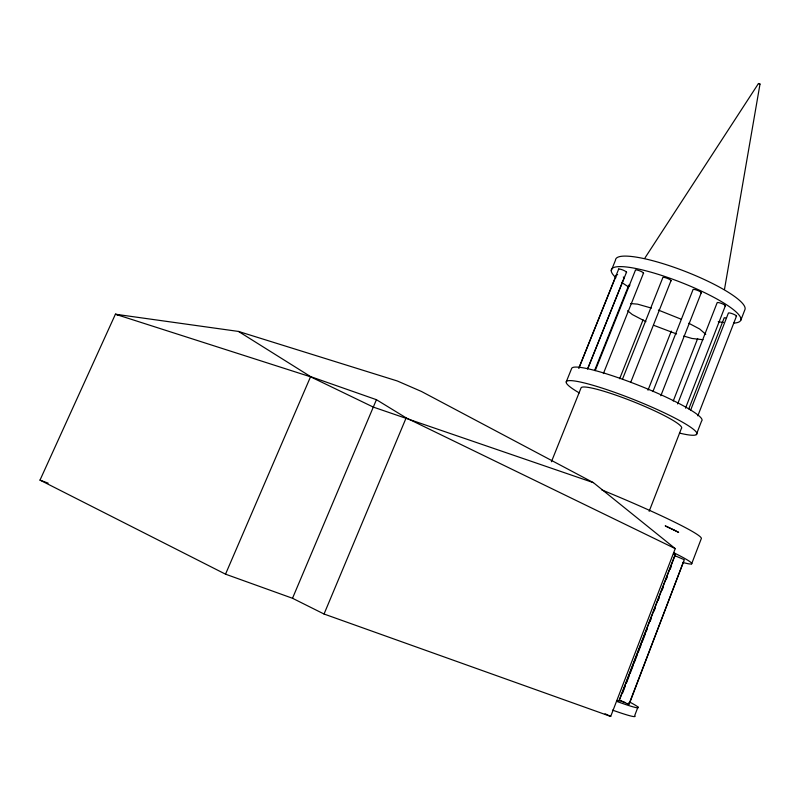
<?xml version="1.0" encoding="UTF-8"?>
<svg xmlns="http://www.w3.org/2000/svg" width="800" height="800" viewBox="0 0 800 800"><rect width="100%" height="100%" fill="white"/><g stroke="black" fill="none" stroke-linecap="round" stroke-linejoin="round"><path stroke-width="1.2" d="M724.47 289.48L760 84.1L759.53 83.71L758.47 83.51L645.02 257.86M628.89 704.38L684.32 559.73L676.58 556.41L674.83 555.97L619.36 700.26L628.89 704.38L627.25 703.48M628.49 702.96L629.54 703.31L683.66 561.36M691.64 563.87L701.22 538.82A112.5 7.51 22.2 0 0 601.65 489.84M637.98 707.02L634.69 715.61A116.11 5.05 22.9 0 1 612.49 710.11M610.7 716.44L675.24 548.62L593.4 482.65L421.47 391.48L397.26 380.96L238.5 331.44L115.42 314.22L40 480.11L225.52 574.17L292.51 598.27L324.04 614.02L610.7 716.44L605.07 713.77M617.6 701.02L618.71 701.38L675.24 554.31L674.23 553.76M622.42 693.47L625.1 686.51M626.44 683.02L629.11 676.06M630.01 673.74L633.13 665.61M634.02 663.29L637.15 655.16M638.04 652.84L641.16 644.71M642.05 642.39L645.18 634.26M646.07 631.94L647.41 628.46M650.09 621.49L651.42 618.01M654.1 611.04L655.44 607.56M658.12 600.59L659.46 597.11M662.13 590.15L663.47 586.66M666.15 579.7L667.49 576.21M670.16 569.25L671.5 565.77M696.34 434.59L701.56 421.1A70.19 9.19 21.8 0 0 642.55 386.89A70.19 9.19 21.8 0 0 571.63 368.51L566.25 381.85M740.77 320.35L744.86 309.79A69.36 13.9 21.3 0 0 683.51 270.76A69.36 13.9 21.3 0 0 615.49 260.17L611.3 270.56M685.52 408.14L725.39 305.71M688.79 408.89L724.08 318.13A4.32 0.82 21 0 1 725.68 317.9M649.15 511.32L681.35 428.52A54.16 6.63 21.8 0 0 635.59 402.58A54.16 6.63 21.8 0 0 581.07 387.86L551.42 461.75M690.51 410.5L728.31 313.25A4.41 0.86 20.9 0 1 733.01 313.97A4.41 0.86 20.9 0 1 736.19 316.4M697.84 415.82L736.51 316.05M673.24 401.02L697.68 338.5M677.64 403.94L717.08 302.89A4.47 0.88 21 0 1 721.82 303.58A4.47 0.88 21 0 1 725.08 306.08M660.83 395.76L701.31 292.62M648 390.2L671.29 331.1M652.92 391.57L692.97 289.8A4.5 0.9 21.2 0 1 697.66 290.44A4.5 0.9 21.2 0 1 701.03 293.01M630.76 382.26L671.05 280.56M619.65 378.73L643.08 319.78M622.46 379.25L662.78 277.76A4.48 0.9 21.4 0 1 667.36 278.37A4.48 0.9 21.4 0 1 670.82 280.97M594.57 370.55L628.65 285.48M595.22 370.62L635.39 270.32A4.43 0.88 21.6 0 1 639.83 270.89A4.43 0.88 21.6 0 1 643.33 273.48M603.38 373.58L643.53 273.07M578.89 368.01L618.7 269.04M578.9 368.15L616.5 274.7A4.27 0.82 21.8 0 1 617.66 274.77M587.56 368.97L624.17 277.77M587.79 368.63L626.52 272.15M324.04 614.02L406.15 417.87L376.43 399.69L310.61 376.62L238.5 331.44M292.51 598.27L376.43 399.69M225.52 574.17L310.61 376.62M758.47 83.51L760 84.1M675.24 554.31L673.46 553.87M630.54 303.55L637.58 304.15L651.43 308.1M703.01 339.72L692 338.47L683.7 336.05M120.17 315.52L115.42 314.22L310.53 376.79L373.3 407.09L593.4 482.65M676.58 333.96L653.56 325.25M619.36 700.26L624.99 702.47M40 480.11L48.15 483.15M658.36 310.07L681.25 319.23M675.24 548.62L406.15 417.87M617.08 700.47L618.71 701.38M645.94 321.68L632.31 314.54L627.61 310.73M688.82 323.25L699.64 329L705.78 334.31M674.83 555.97L675.82 556.5M615.95 277.74A69.44 13.45 21.4 0 1 679.34 281.72A69.44 13.45 21.4 0 1 733.72 323.1M723.4 322.47A69.44 13.45 21.4 0 1 718.25 321.63M628.23 286.69A69.44 13.45 21.4 0 1 621.64 282.32M629.52 286.21A4.21 0.8 21.7 0 1 629.98 285.18M618.54 269.45A4.35 0.85 21.7 0 1 622.85 270.01A4.35 0.85 21.7 0 1 626.34 272.56M623.28 277.01A4.27 0.82 21.8 0 1 624 278.16M579.25 392.91A70.29 8.6 21.8 0 1 589.27 384.24A70.29 8.6 21.8 0 1 678.73 420.1A70.29 8.6 21.8 0 1 679.43 433.08M673.66 552.66A112.79 5.77 22.3 0 1 682.93 562.47M630.29 702.38A116.01 4.43 22.8 0 1 617.22 701.58M673.63 529.75L665.21 525.88L678.65 532.37L673.63 529.75"/></g></svg>
